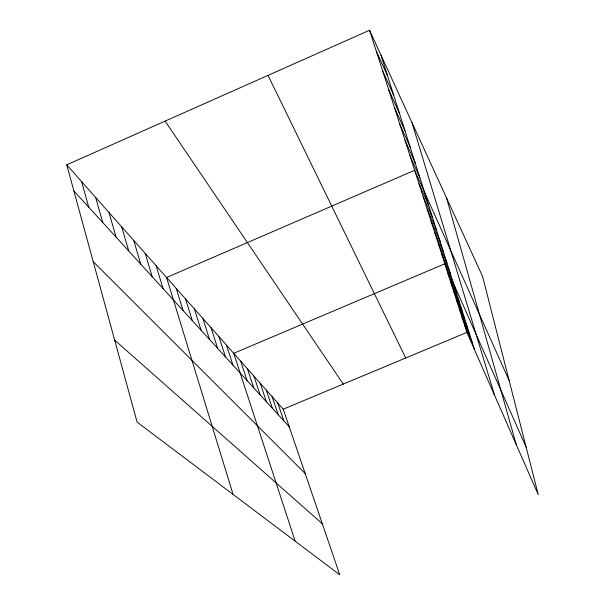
<?xml version="1.0" encoding="UTF-8"?>
<svg xmlns="http://www.w3.org/2000/svg" width="605" height="605" viewBox="0 0 605 605"><rect width="100%" height="100%" fill="white"/><g stroke="black" fill="none" stroke-linecap="round" stroke-linejoin="round"><path stroke-width="0.91" d="M66.747 164.825L283.231 409.192L339.723 574.75L137.085 422.108L66.747 164.825L369.549 30.25L482.563 276.364L538.253 494.64L466.909 332.402L369.549 30.25M283.231 409.192L466.909 332.402M114.663 340.093L322.329 523.786M93.23 261.693L305.177 473.518M73.878 190.915L289.228 426.767M165.105 121.113L343.269 384.092M268.045 75.36L405.721 357.986M376.295 51.175L387.487 75.633M382.67 70.966L393.636 95.008M388.712 89.714L399.459 113.339M394.437 107.486L404.979 130.718M399.875 124.365L410.213 147.204M405.055 140.421L415.189 162.881M409.978 155.704L419.923 177.794M509.108 380.394L414.675 170.277L166.564 277.506L233.084 494.421M419.023 183.784L428.612 205.171M423.182 196.701L432.613 217.755M427.168 209.073L436.439 229.802M430.994 220.923L440.1 241.342M434.655 232.297L443.616 252.406M438.171 243.218L446.982 263.024M441.552 253.707L450.226 273.218M526.123 447.072L444.804 263.795L233.719 353.305L295.164 541.188M447.934 273.498L456.329 292.449M450.944 282.845L459.21 301.532M453.848 291.86L461.986 310.274M456.646 300.541L464.663 318.706M459.346 308.928L467.249 326.844M461.955 317.02L469.737 334.694M464.474 324.84L472.15 342.271M277.763 403.021L283.813 420.838M272.114 396.646L278.224 414.712M266.268 390.043L272.431 408.375M260.21 383.215L266.434 401.803M253.941 376.136L260.226 395.005M247.445 368.8L253.782 387.949M240.707 361.193L247.105 380.636M226.451 345.107L232.963 365.148M218.904 336.584L225.476 356.942M211.054 327.728L217.679 348.412M380.976 55.138L474.471 349.599M202.887 318.502L209.564 339.526M194.371 308.898L201.11 330.262M185.501 298.878L192.292 320.597M176.236 288.426L183.081 310.516M412.02 122.732L494.61 395.39M156.135 265.731L163.078 288.608M145.208 253.397L152.195 276.689M133.743 240.457L140.768 264.173M121.696 226.86L128.752 251.014M109.029 212.552L116.115 237.175M446.46 197.737L516.277 444.66M95.681 197.495L102.797 222.587M81.607 181.606L88.738 207.19"/></g></svg>
